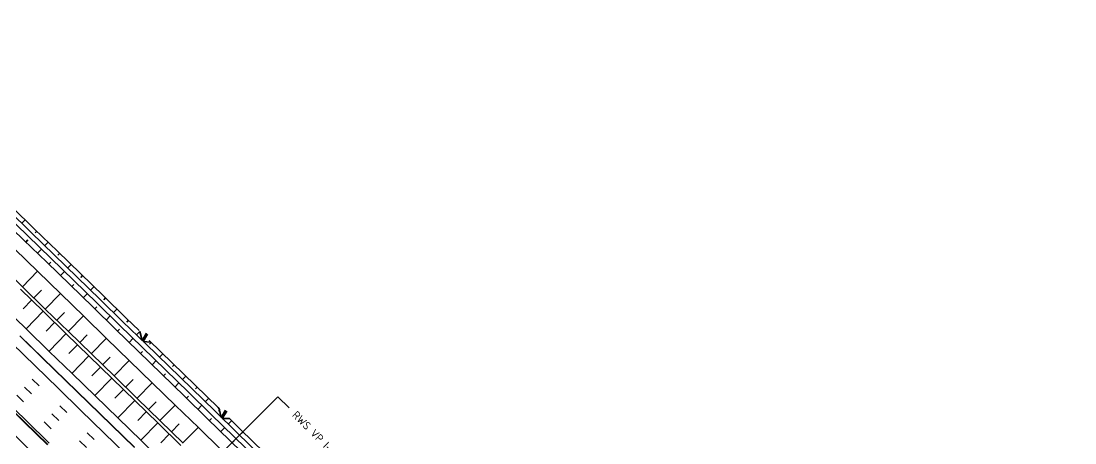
# Model space of a CAD drawing. Header units: metres. Extents: x 134219 to 139080, y 438661 to 444352.
# Drawn here: x 137655.8 to 137985, y 440093.5 to 440225.5 of the extents above; entities that cross this region are included whole.
import ezdxf
from ezdxf.enums import TextEntityAlignment as Align

# ---------------------------------------------------------------- set-up
doc = ezdxf.new("R2010")
doc.units = ezdxf.units.M
doc.linetypes.add('13strp', pattern=[4, 1, -3])
doc.linetypes.add('39strp', pattern=[12, 3, -9])
for name, color, linetype, lineweight in [('N-WE-KL-ET_LS_OV_KABEL-G', 10, 'KL-LS-OV-N', 35), ('N-WE-KL-ET_LS_OV_KABEL-T25', 7, 'Continuous', 25), ('Utd-ondergr-nw', 8, '13strp', 35)]:
    doc.layers.add(name, color=color, linetype=linetype, lineweight=lineweight)
doc.layers.add('Utd-weg-nw', color=8, linetype='Continuous')
doc.styles.add('NLCS_25', font='NLCS-ISO.ttf', dxfattribs={"height": 2.5})
doc.linetypes.add('KL-LS-OV-N', pattern='A,4,-1,[103,NLCS.SHX,S=0.75,R=0,X=0,Y=0],-1,4,-1.5,["0V",Standard,S=1,R=0,X=0,Y=-0.5],-3', length=14.5)

msp = doc.modelspace()

# ---------------------------------------------------------------- linework, layer by layer
at = {"layer": 'N-WE-KL-ET_LS_OV_KABEL-G', "elevation": 0.78, "flags": 128}
msp.add_lwpolyline([(137436.91, 440306.7), (137444.28, 440300.35), (137482.44, 440263.04), (137488.79, 440256.89), (137491.36, 440254.61), (137492.38, 440253.39), (137536.11, 440210.84), (137584.46, 440163.72), (137625.43, 440123.4), (137629.18, 440119.99), (137630.49, 440119.14), (137632.39, 440116.92), (137668.36, 440081.71), (137675.32, 440074.8), (137677.35, 440073.36), (137679.01, 440071.17), (137703.42, 440047.33), (137722.06, 440029.17), (137723.85, 440028.13), (137725.24, 440026.43), (137736.96, 440014.83), (137746.02, 440006.09), (137750.75, 440001.92), (137767.59, 439985.79), (137770.24, 439982.8), (137773.53, 439979.73), (137775.37, 439977.8), (137781.94, 439971.22), (137815.54, 439938.78), (137858.64, 439896.54), (137910.22, 439846.16), (137939.96, 439816.95), (137949.15, 439808.11), (137954.69, 439802.95), (137958.56, 439799.29), (137959.31, 439797.98), (138000, 439759.02), (138001.68, 439757.82), (138004.72, 439754.97), (138006.3, 439753.15), (138026.58, 439733.76), (138047.23, 439713.88), (138048.95, 439712.64), (138051.86, 439709.96), (138053.22, 439708.2), (138075.65, 439687.35), (138078.9, 439684.05), (138080.54, 439683.96), (138083.79, 439681.24), (138083.79, 439681.24)], dxfattribs=at)
at = {"layer": 'N-WE-KL-ET_LS_OV_KABEL-T25'}
for p, q in [((137736.05, 440107.99), (137689.24, 440061.18)), ((137739.59, 440104.46), (137736.05, 440107.99))]:
    msp.add_line(p, q, dxfattribs=at)
at = {"layer": 'Utd-ondergr-nw', "linetype": 'Continuous', "flags": 128}
for points in [[(137590.57, 440223.98), (137593.51, 440221.11), (137600.67, 440214.14), (137607.83, 440207.16), (137614.99, 440200.18), (137622.15, 440193.2), (137629.31, 440186.22), (137636.48, 440179.24), (137643.64, 440172.26), (137650.8, 440165.28), (137657.96, 440158.3), (137665.12, 440151.32), (137672.28, 440144.34), (137679.44, 440137.36), (137686.61, 440130.38), (137693.77, 440123.4), (137700.93, 440116.42), (137708.09, 440109.44), (137715.25, 440102.46), (137722.41, 440095.48), (137729.58, 440088.5), (137736.74, 440081.52), (137737.31, 440080.97)], [(137591.62, 440225.05), (137594.55, 440222.19), (137601.72, 440215.21), (137608.88, 440208.23), (137616.04, 440201.25), (137623.2, 440194.27), (137630.36, 440187.29), (137637.52, 440180.31), (137644.68, 440173.33), (137651.85, 440166.35), (137659.01, 440159.37), (137666.17, 440152.39), (137673.33, 440145.41), (137680.49, 440138.44), (137687.65, 440131.46), (137694.81, 440124.48), (137701.98, 440117.5), (137709.14, 440110.52), (137716.3, 440103.54), (137723.46, 440096.56), (137730.62, 440089.58), (137737.78, 440082.6), (137738.36, 440082.04)], [(137589.31, 440222.69), (137592.25, 440219.83), (137599.41, 440212.85), (137606.57, 440205.87), (137613.74, 440198.89), (137620.9, 440191.91), (137628.06, 440184.93), (137635.22, 440177.95), (137642.38, 440170.97), (137649.54, 440163.99), (137656.7, 440157.01), (137663.87, 440150.03), (137671.03, 440143.05), (137678.19, 440136.07), (137685.35, 440129.09), (137692.51, 440122.11), (137699.67, 440115.13), (137706.83, 440108.15), (137714, 440101.17), (137721.16, 440094.19), (137728.32, 440087.22), (137735.48, 440080.24), (137736.05, 440079.68)], [(137642.12, 440177.93), (137645.73, 440174.41), (137652.89, 440167.43), (137660.05, 440160.45), (137667.22, 440153.47), (137674.38, 440146.49), (137681.54, 440139.51), (137688.7, 440132.53), (137692.68, 440128.65)], [(137656.07, 440162.24), (137657.12, 440163.31)], [(137660.18, 440159.28), (137660.7, 440159.82)], [(137653.91, 440154.15), (137661.07, 440147.17), (137668.24, 440140.19), (137675.4, 440133.21), (137682.56, 440126.23), (137689.72, 440119.25), (137696.88, 440112.27), (137704.04, 440105.29), (137711.2, 440098.31), (137718.37, 440091.33)], [(137657.98, 440157.03), (137657.35, 440156.38)], [(137662.19, 440154.18), (137660.93, 440152.89)], [(137663.23, 440155.26), (137664.28, 440156.33)], [(137667.34, 440152.3), (137667.86, 440152.84)], [(137649.17, 440149.28), (137656.33, 440142.3), (137663.49, 440135.32), (137670.66, 440128.34), (137677.82, 440121.36), (137684.98, 440114.38), (137692.14, 440107.4), (137699.3, 440100.43), (137706.46, 440093.45)], [(137665.14, 440150.05), (137664.51, 440149.4)], [(137670.39, 440148.28), (137671.44, 440149.35)], [(137660.98, 440147.26), (137656.24, 440142.39)], [(137669.35, 440147.2), (137668.09, 440145.91)], [(137674.5, 440145.32), (137675.02, 440145.86)], [(137655.64, 440141.59), (137662.8, 440134.61), (137669.96, 440127.63), (137677.12, 440120.65), (137684.28, 440113.67), (137691.44, 440106.69), (137698.6, 440099.71), (137705.77, 440092.73)], [(137662.19, 440141.34), (137659.82, 440138.9)], [(137672.3, 440143.07), (137671.67, 440142.42)], [(137677.56, 440141.3), (137678.6, 440142.37)], [(137656.47, 440135.47), (137659.12, 440138.19)], [(137668.14, 440140.28), (137663.4, 440135.41)], [(137676.51, 440140.22), (137675.25, 440138.93)], [(137681.66, 440138.34), (137682.18, 440138.88)], [(137650.33, 440136.14), (137657.49, 440129.16), (137664.65, 440122.18), (137671.81, 440115.2), (137678.98, 440108.22), (137686.14, 440101.25), (137693.3, 440094.27), (137700.46, 440087.29)], [(137657.4, 440129.25), (137662.7, 440134.7)], [(137669.35, 440134.36), (137666.98, 440131.92)], [(137679.46, 440136.09), (137678.83, 440135.44)], [(137684.72, 440134.32), (137685.76, 440135.39)], [(137663.63, 440128.49), (137666.28, 440131.21)], [(137675.3, 440133.3), (137670.56, 440128.43)], [(137683.67, 440133.24), (137682.41, 440131.95)], [(137688.82, 440131.36), (137689.34, 440131.9)], [(137664.56, 440122.27), (137669.87, 440127.72)], [(137686.62, 440129.11), (137685.99, 440128.46)], [(137691.88, 440127.34), (137692.93, 440128.41)], [(137655.4, 440127.01), (137662.56, 440120.04), (137669.72, 440113.06), (137676.88, 440106.08), (137684.04, 440099.1), (137691.21, 440092.12)], [(137655.45, 440127.07), (137662.61, 440120.09), (137669.77, 440113.11), (137676.93, 440106.13), (137684.09, 440099.15), (137691.25, 440092.17)], [(137676.51, 440127.38), (137674.14, 440124.94)], [(137682.46, 440126.32), (137677.72, 440121.45)], [(137690.83, 440126.26), (137689.58, 440124.97)], [(137695.84, 440125.57), (137695.86, 440125.55), (137703.02, 440118.57), (137710.18, 440111.59), (137717.35, 440104.61), (137717.74, 440104.23)], [(137695.98, 440124.39), (137696.51, 440124.92)], [(137670.79, 440121.51), (137673.45, 440124.23)], [(137693.78, 440122.13), (137693.16, 440121.48)], [(137699.04, 440120.36), (137700.09, 440121.43)], [(137671.72, 440115.3), (137677.03, 440120.74)], [(137683.68, 440120.4), (137681.31, 440117.96)], [(137689.63, 440119.34), (137684.89, 440114.47)], [(137697.99, 440119.28), (137696.74, 440117.99)], [(137703.14, 440117.41), (137703.67, 440117.94)], [(137677.95, 440114.53), (137680.61, 440117.25)], [(137700.95, 440115.15), (137700.32, 440114.51)], [(137678.88, 440108.32), (137684.19, 440113.76)], [(137690.84, 440113.42), (137688.47, 440110.99)], [(137696.79, 440112.36), (137692.05, 440107.5)], [(137705.15, 440112.3), (137703.9, 440111.02)], [(137706.2, 440113.38), (137707.25, 440114.45)], [(137685.12, 440107.55), (137687.77, 440110.27)], [(137708.11, 440108.17), (137707.48, 440107.53)], [(137710.31, 440110.43), (137710.83, 440110.96)], [(137649.77, 440106.92), (137656.93, 440099.94), (137664.1, 440092.96)], [(137649.82, 440106.97), (137656.98, 440099.99), (137664.14, 440093.01)], [(137686.04, 440101.34), (137691.35, 440106.78)], [(137698, 440106.44), (137695.63, 440104.01)], [(137703.95, 440105.38), (137699.21, 440100.52)], [(137712.32, 440105.33), (137711.06, 440104.04)], [(137713.36, 440106.4), (137714.41, 440107.47)], [(137692.28, 440100.57), (137694.93, 440103.29)], [(137717.47, 440103.45), (137717.99, 440103.98)], [(137693.21, 440094.36), (137698.51, 440099.8)], [(137705.16, 440099.46), (137702.79, 440097.03)], [(137711.11, 440098.4), (137706.37, 440093.54)], [(137715.27, 440101.19), (137714.64, 440100.55)], [(137719.48, 440098.35), (137718.22, 440097.06)], [(137720.52, 440099.42), (137721.57, 440100.49)], [(137720.9, 440101.14), (137724.51, 440097.63), (137731.67, 440090.65), (137738.83, 440083.67), (137739.4, 440083.12)], [(137699.44, 440093.59), (137702.09, 440096.31)], [(137724.63, 440096.47), (137725.15, 440097)], [(137722.43, 440094.21), (137721.8, 440093.57)]]:
    msp.add_lwpolyline(points, dxfattribs=at)
at = {"layer": 'Utd-ondergr-nw', "linetype": 'Continuous'}
for points in [[(137692.93, 440128.38), (137693.62, 440125.57)], [(137694.99, 440127.87), (137693.62, 440125.57)], [(137695.36, 440127.52), (137693.99, 440125.22)], [(137693.99, 440125.22), (137696.27, 440125.08)], [(137717.74, 440104.24), (137718.33, 440101.49)], [(137719.69, 440103.8), (137718.33, 440101.49)], [(137720.06, 440103.44), (137718.69, 440101.14)], [(137718.69, 440101.14), (137720.91, 440101.15)]]:
    msp.add_lwpolyline(points, dxfattribs=at)
at = {"layer": 'Utd-weg-nw', "linetype": '39strp', "flags": 128}
for points in [[(137358.55, 440406.61), (137364.09, 440401.22), (137371.25, 440394.24), (137378.41, 440387.26), (137385.57, 440380.28), (137392.73, 440373.3), (137399.9, 440366.32), (137407.06, 440359.34), (137414.22, 440352.36), (137421.38, 440345.38), (137428.54, 440338.4), (137435.7, 440331.42), (137442.86, 440324.44), (137450.03, 440317.46), (137457.19, 440310.48), (137464.35, 440303.5), (137471.51, 440296.52), (137478.67, 440289.55), (137485.83, 440282.57), (137492.99, 440275.59), (137500.16, 440268.61), (137507.32, 440261.63), (137514.48, 440254.65), (137521.64, 440247.67), (137528.8, 440240.69), (137535.96, 440233.71), (137543.13, 440226.73), (137550.29, 440219.75), (137557.45, 440212.77), (137564.61, 440205.79), (137568.83, 440201.67), (137571.77, 440198.81), (137578.93, 440191.83), (137586.09, 440184.85), (137593.26, 440177.87), (137600.42, 440170.89), (137607.58, 440163.91), (137614.74, 440156.94), (137621.9, 440149.96), (137629.06, 440142.98), (137636.22, 440136), (137643.39, 440129.02), (137650.55, 440122.04), (137657.71, 440115.06), (137664.87, 440108.08), (137672.03, 440101.1), (137679.19, 440094.12), (137686.35, 440087.14), (137693.52, 440080.16), (137700.68, 440073.18), (137707.84, 440066.2), (137715, 440059.22), (137715.57, 440058.66), (137722.16, 440052.24), (137729.32, 440045.26), (137736.49, 440038.28), (137743.65, 440031.3), (137750.81, 440024.32), (137757.97, 440017.35), (137765.13, 440010.37), (137772.29, 440003.39), (137779.45, 439996.41), (137786.62, 439989.43), (137793.78, 439982.45), (137800.94, 439975.47), (137808.1, 439968.49), (137815.26, 439961.51), (137822.42, 439954.53), (137829.58, 439947.55), (137836.75, 439940.57), (137843.91, 439933.59), (137851.07, 439926.61), (137858.23, 439919.63), (137865.39, 439912.65), (137872.55, 439905.67), (137879.71, 439898.69), (137886.88, 439891.71), (137894.04, 439884.74), (137901.2, 439877.76), (137908.36, 439870.78), (137915.52, 439863.8), (137922.68, 439856.82), (137929.85, 439849.84), (137935.29, 439844.53), (137937.01, 439842.86), (137944.17, 439835.88), (137951.33, 439828.9), (137958.49, 439821.92), (137961.55, 439818.94), (137965.65, 439814.95), (137972.8, 439807.99), (137979.97, 439801.03), (137987.14, 439794.09), (137994.32, 439787.15), (138001.5, 439780.22), (138008.69, 439773.29), (138015.89, 439766.38), (138020.23, 439762.21), (138023.1, 439759.46), (138030.32, 439752.54), (138037.54, 439745.62), (138044.76, 439738.7), (138051.98, 439731.78), (138059.19, 439724.86), (138066.41, 439717.94), (138073.36, 439711.28)], [(137353.67, 440401.6), (137359.2, 440396.2), (137366.36, 440389.22), (137373.53, 440382.25), (137380.69, 440375.27), (137387.85, 440368.29), (137395.01, 440361.31), (137402.17, 440354.33), (137409.33, 440347.35), (137416.49, 440340.37), (137423.66, 440333.39), (137430.82, 440326.41), (137437.98, 440319.43), (137445.14, 440312.45), (137452.3, 440305.47), (137459.46, 440298.49), (137466.62, 440291.51), (137473.79, 440284.53), (137480.95, 440277.55), (137488.11, 440270.57), (137495.27, 440263.59), (137502.43, 440256.61), (137509.59, 440249.63), (137516.76, 440242.66), (137523.92, 440235.68), (137531.08, 440228.7), (137538.24, 440221.72), (137545.4, 440214.74), (137552.56, 440207.76), (137559.72, 440200.78), (137563.95, 440196.66), (137566.89, 440193.8), (137574.05, 440186.82), (137581.21, 440179.84), (137588.37, 440172.86), (137595.53, 440165.88), (137602.69, 440158.9), (137609.85, 440151.92), (137617.02, 440144.94), (137624.18, 440137.96), (137631.34, 440130.98), (137638.5, 440124), (137645.66, 440117.02), (137652.82, 440110.05), (137659.98, 440103.07), (137667.15, 440096.09), (137674.31, 440089.11), (137681.47, 440082.13), (137688.63, 440075.15), (137695.79, 440068.17), (137702.95, 440061.19), (137710.12, 440054.21), (137710.69, 440053.65), (137717.28, 440047.23), (137724.44, 440040.25), (137731.6, 440033.27), (137738.76, 440026.29), (137745.92, 440019.31), (137753.08, 440012.33), (137760.25, 440005.35), (137767.41, 439998.37), (137774.57, 439991.39), (137781.73, 439984.41), (137788.89, 439977.44), (137796.05, 439970.46), (137803.21, 439963.48), (137810.38, 439956.5), (137817.54, 439949.52), (137824.7, 439942.54), (137831.86, 439935.56), (137839.02, 439928.58), (137846.18, 439921.6), (137853.34, 439914.62), (137860.51, 439907.64), (137867.67, 439900.66), (137874.83, 439893.68), (137881.99, 439886.7), (137889.15, 439879.72), (137896.31, 439872.74), (137903.47, 439865.76), (137910.64, 439858.78), (137917.8, 439851.8), (137924.96, 439844.82), (137930.4, 439839.52), (137932.12, 439837.85), (137939.28, 439830.87), (137946.44, 439823.89), (137953.61, 439816.91), (137956.66, 439813.93), (137960.76, 439809.93), (137967.93, 439802.97), (137975.1, 439796.01), (137982.27, 439789.06), (137989.45, 439782.11), (137996.64, 439775.18), (138003.84, 439768.25), (138011.05, 439761.33), (138015.39, 439757.16), (138018.26, 439754.41), (138025.48, 439747.49), (138032.69, 439740.57), (138039.91, 439733.65), (138047.13, 439726.73), (138054.35, 439719.81), (138061.57, 439712.88), (138068.51, 439706.22)], [(137356.11, 440404.11), (137361.65, 440398.71), (137368.81, 440391.73), (137375.97, 440384.75), (137383.13, 440377.77), (137390.29, 440370.79), (137397.45, 440363.81), (137404.61, 440356.83), (137411.78, 440349.85), (137418.94, 440342.87), (137426.1, 440335.9), (137433.26, 440328.92), (137440.42, 440321.94), (137447.58, 440314.96), (137454.74, 440307.98), (137461.91, 440301), (137469.07, 440294.02), (137476.23, 440287.04), (137483.39, 440280.06), (137490.55, 440273.08), (137497.71, 440266.1), (137504.87, 440259.12), (137512.04, 440252.14), (137519.2, 440245.16), (137526.36, 440238.18), (137533.52, 440231.2), (137540.68, 440224.22), (137547.84, 440217.24), (137555.01, 440210.26), (137562.17, 440203.29), (137566.39, 440199.17), (137569.33, 440196.31), (137576.49, 440189.33), (137583.65, 440182.35), (137590.81, 440175.37), (137597.97, 440168.39), (137605.14, 440161.41), (137612.3, 440154.43), (137619.46, 440147.45), (137626.62, 440140.47), (137633.78, 440133.49), (137640.94, 440126.51), (137648.1, 440119.53), (137655.27, 440112.55), (137662.43, 440105.57), (137669.59, 440098.59), (137676.75, 440091.61), (137683.91, 440084.63), (137691.07, 440077.65), (137698.23, 440070.67), (137705.4, 440063.7), (137712.56, 440056.72), (137713.13, 440056.16), (137719.72, 440049.74), (137726.88, 440042.76), (137734.04, 440035.78), (137741.2, 440028.8), (137748.37, 440021.82), (137755.53, 440014.84), (137762.69, 440007.86), (137769.85, 440000.88), (137777.01, 439993.9), (137784.17, 439986.92), (137791.33, 439979.94), (137798.5, 439972.96), (137805.66, 439965.98), (137812.82, 439959), (137819.98, 439952.02), (137827.14, 439945.04), (137834.3, 439938.06), (137841.46, 439931.09), (137848.63, 439924.11), (137855.79, 439917.13), (137862.95, 439910.15), (137870.11, 439903.17), (137877.27, 439896.19), (137884.43, 439889.21), (137891.59, 439882.23), (137898.76, 439875.25), (137905.92, 439868.27), (137913.08, 439861.29), (137920.24, 439854.31), (137927.4, 439847.33), (137932.84, 439842.03), (137934.56, 439840.35), (137941.73, 439833.37), (137948.89, 439826.39), (137956.05, 439819.41), (137959.11, 439816.43), (137963.21, 439812.44), (137970.37, 439805.48), (137977.53, 439798.52), (137984.71, 439791.57), (137991.89, 439784.63), (137999.07, 439777.7), (138006.27, 439770.77), (138013.47, 439763.85), (138017.81, 439759.69), (138020.68, 439756.93), (138027.9, 439750.01), (138035.12, 439743.09), (138042.34, 439736.17), (138049.55, 439729.25), (138056.77, 439722.33), (138063.99, 439715.41), (138070.94, 439708.75)]]:
    msp.add_lwpolyline(points, dxfattribs=at)
at = {"layer": 'Utd-weg-nw', "linetype": 'Continuous', "flags": 128}
for points in [[(137653.06, 440124.62), (137660.22, 440117.64), (137667.38, 440110.66), (137674.54, 440103.68), (137681.71, 440096.7), (137688.87, 440089.72)], [(137650.31, 440107.47), (137657.47, 440100.49), (137664.63, 440093.51)]]:
    msp.add_lwpolyline(points, dxfattribs=at)

# ---------------------------------------------------------------- texts
at = {"layer": 'N-WE-KL-ET_LS_OV_KABEL-T25', "style": 'NLCS_25'}
msp.add_text('RWS VP I-1 VG-YMvKas 4x10mm² (OV)', height=2.5, rotation=314.9988, dxfattribs=at).set_placement((137741.15, 440102.9), align=Align.MIDDLE_LEFT)

doc.saveas('drawing.dxf')
